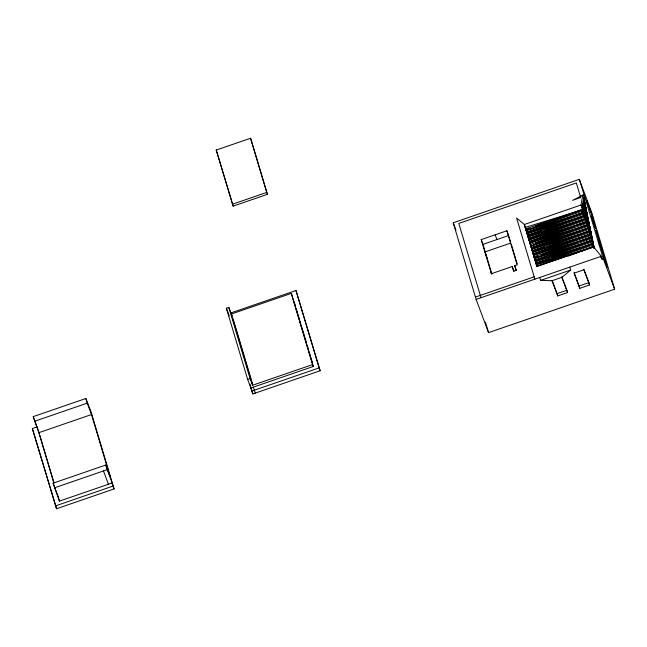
<?xml version="1.0" encoding="UTF-8"?>
<svg xmlns="http://www.w3.org/2000/svg" width="647" height="647" viewBox="0 0 647 647"><rect width="100%" height="100%" fill="white"/><g stroke="black" fill="none" stroke-linecap="round" stroke-linejoin="round"><path stroke-width="0.97" d="M527.976 232.03L583.707 212.839L583.788 198.095L582.721 195.248L572.587 200.327L580.699 197.529L576.34 182.939L458.804 223.417L481.02 297.701M577.035 214.933L583.707 212.839L582.996 210.938L583.788 198.095L585.009 197.675L579.316 179.348L453.215 222.786L476.119 299.391L488.55 332.631L614.65 289.193L591.746 212.596L579.316 179.348M582.543 209.11L581.006 204.994L582.721 195.248M539.663 277.506L540.73 280.353L552.061 280.725L561.855 277.353L570.735 270.017L569.675 267.162M562.008 217.238L568.543 214.739M572.271 213.316L582.535 209.385L583.788 198.095L594.164 247.72M569.465 217.837L583.457 212.483L526.779 232.006L528.421 236.996L526.181 230.704M568.527 221.646L584.378 215.58L583.788 198.095L582.065 207.841L593.517 246.297M572.247 223.668L585.309 218.67L583.788 198.095L594.1 248.076L583.788 198.095L583.918 214.028L584.629 215.928L584.378 215.58L527.709 235.096L528.753 238.371M569.441 228.197L574.107 226.41M576.906 225.342L586.231 221.767L583.788 198.095L593.639 246.531L580.577 251.529M568.503 232.006L571.301 230.93M575.029 229.507L587.161 224.865L583.788 198.095L584.848 217.125L585.551 219.026L585.309 218.67L528.631 238.193L529.683 241.468M572.231 234.028L588.083 227.962L583.788 198.095L585.77 220.223L586.481 222.123L586.231 221.767L529.561 241.291L530.605 244.558M575.021 236.406L589.013 231.052L583.788 198.095L587.169 224.582M575.013 239.859L589.935 234.149L590.185 234.497L583.788 198.095L592.709 243.434L574.989 250.219M572.207 244.388L576.873 242.601M580.602 241.169L590.865 237.247L591.107 237.595L584.5 239.875M577.795 245.698L591.787 240.336L592.037 240.692L536.306 259.884M583.707 212.839L526.318 230.453L582.535 209.385L525.857 228.909L526.909 232.184M577.965 218.031L583.675 216.227L527.248 233.551L583.457 212.483M584.597 219.317L528.17 236.648L584.378 215.58M580.812 224.072L585.535 222.447L529.092 239.746L585.309 218.67M535.457 243.11L587.403 225.213L530.022 242.835L586.231 221.767M581.669 230.405L586.425 228.909L530.944 245.933L587.161 224.865L530.483 244.388L531.535 247.655M554.309 243.442L588.309 231.731L531.874 249.03L588.083 227.962L531.405 247.477L532.457 250.753M531.729 249.273L533.508 254.02L589.239 234.829L532.796 252.12L589.013 231.052L532.335 250.575L534.309 256.94M589.935 234.149L533.726 255.217L533.257 253.673L589.935 234.149L583.788 198.095L587.622 226.41L588.333 228.31M535.352 260.49L535.821 261.76L534.648 258.315L590.865 237.247L583.788 198.095L589.021 230.769M536.452 263.992L535.57 261.404L591.787 240.336L583.788 198.095L591.107 237.595L584.443 239.689M592.798 247.219L536.5 264.502L592.709 243.434L536.039 262.957L537.083 266.224M568.341 256.01L593.639 246.531L588.94 223.086M216.252 150.064L250.526 138.256L251.238 140.148L267.437 194.318L233.155 206.126L216.252 150.064L233.155 206.126M232.443 204.226L266.726 192.418L250.526 138.256M251.926 390.837L247.672 379.441L226.377 308.255L228.828 307.406L232.022 315.954L231.1 312.857L295.986 290.511L320.192 370.739L252.856 393.934L251.788 391.079L250.866 387.99L313.302 366.477L291.304 293.39L231.319 314.054L252.605 385.24L312.59 364.584L291.304 293.39M580.27 196.09L583.942 194.828M581.006 204.994L524.329 224.509L516.605 218.023L534.883 279.148M513.985 271.287L512.214 266.54L491.397 273.713L481.198 239.608L506.908 230.753L510.669 242.132M528.939 228.286L526.1 229.264L524.329 224.509L536.824 266.297L593.501 246.774L600.764 255.605L602.066 259.229L603.287 258.8L585.009 197.675M535.546 226.005L547.831 221.775M557.277 218.524L582.777 209.741L525.396 227.364L526.569 230.809L524.79 226.062M491.874 274.102L482.977 244.356L508.688 235.5M526.318 230.453L582.996 210.938M527.248 233.551L583.918 214.028M528.898 235.128L541.175 230.898M545.898 229.273L560.067 224.388M570.46 220.813L580.852 217.23M528.17 236.648L584.848 217.125M484.611 252.055L510.41 243.167M529.092 239.746L585.77 220.223M553.42 233.51L529.804 241.638L528.033 236.891M556.25 232.532L574.204 226.353M530.022 242.835L586.7 223.32M53.887 482.969L38.852 432.673L33.199 416.636L85.849 398.503L90.96 411.549L114.098 488.93L56.556 508.744L32.35 428.524L37.065 426.899M530.944 245.933L587.622 226.41M532.602 247.51L586.441 228.965M531.874 249.03L588.544 229.507M34.59 421.278L87.232 403.146L85.849 398.503M533.524 250.599L543.917 247.025M532.796 252.12L589.474 232.605M590.396 235.694L533.726 255.217L591.107 237.595M590.865 237.247L534.187 256.762L534.648 258.315L592.037 240.692L583.788 198.095L592.959 243.79M537.269 256.139L534.43 257.118L532.659 252.37M541.992 254.514L558.046 248.982M564.661 246.709L576.938 242.479M534.648 258.315L591.326 238.792M512.214 266.54L513.597 271.182L516.047 270.341L514.656 265.699L517.107 264.858L506.908 230.753M586.295 245.884L592.005 244.089L535.57 261.404L535.109 259.859L591.787 240.336M535.57 261.404L592.248 241.889M38.852 432.673L91.494 414.541L87.232 403.146M537.228 262.981L549.505 258.751M552.344 257.773L570.29 251.594M575.013 249.968L589.182 245.092M536.5 264.502L593.178 244.978L588.713 222.317L594.1 248.076M536.961 266.046L593.639 246.531M599.211 245.156L600.432 244.736L598.305 239.042L604.136 257.118L600.432 244.736M475.424 297.07L534.196 276.827M476.119 299.391L600.998 256.374L600.764 255.605M247.672 379.441L250.114 378.592L228.828 307.406M540.73 280.353L570.735 270.017M251.788 391.079L319.125 367.892L295.986 290.511M566.845 290.236L567.54 292.557L557.746 295.93L557.051 293.609L566.845 290.236L561.839 276.843M588.883 282.65L589.579 284.963L579.785 288.344L579.089 286.023L588.883 282.65L583.869 269.241M105.744 465.047L112.101 482.986L59.459 501.118L53.103 483.18L105.744 465.047L110.006 476.443L91.494 414.541M54.485 487.822L107.135 469.69M55.488 505.897L113.031 486.075L112.101 482.986M579.841 220.821L584.605 219.325L528.882 238.549L527.103 233.802M579.817 224.218L585.527 222.422M580.739 227.315L587.403 225.213M582.591 233.502L588.301 231.707M583.513 236.6L589.231 234.804M585.365 242.787L592.037 240.692M588.05 248.723L592.806 247.227L537.212 266.402L535.433 261.655M600.618 256.98L602.066 259.229M593.048 245.027L593.606 246.264L593.178 244.978M603.287 258.8L614.65 289.193M593.501 246.774L594.027 248.197M589.579 284.963L583.893 269.775L574.099 273.147L579.785 288.344M574.075 272.613L579.089 286.023M561.855 277.353L567.54 292.557M552.045 280.216L557.051 293.609M552.061 280.725L557.746 295.93M525.251 227.607L526.795 231.723M525.72 229.151L526.779 232.006M527.564 235.346L528.631 238.193M528.494 238.444L530.734 244.736M529.416 241.533L530.483 244.388M529.885 243.086L531.422 247.194M530.346 244.631L531.883 248.747M530.807 246.175L532.586 250.923L532.117 249.378M532.198 250.818L533.735 254.934M533.12 253.915L535.126 259.576M534.05 257.013L535.109 259.859M534.511 258.557L536.282 263.305M534.972 260.102L536.039 262.957M535.894 263.2L536.889 266.176M514.656 265.699L516.435 270.446M495.157 234.796L496.936 239.544M481.198 239.608L482.977 244.356M485.331 253.422L487.11 258.169M490.936 272.161L491.526 273.746M453.215 222.786L455.973 230.17M266.726 192.418L267.437 194.318M319.125 367.892L320.192 370.739M312.59 364.584L313.302 366.477M226.377 308.255L229.256 315.946M250.114 378.592L252.605 385.24M255.306 393.085L253.309 387.141M113.031 486.075L114.098 488.93M103.463 470.951L108.429 484.247M33.199 416.636L37.841 429.042M53.103 483.18L57.365 494.575M32.35 428.524L56.556 508.744M511.235 244.024L517.188 263.919M485.396 322.093L488.55 332.631M294.231 301.987L295.097 304.874M296.245 308.724L297.11 311.611M297.968 314.499L299.124 318.34M299.982 321.227L300.847 324.115M301.421 326.039L306.314 342.392M307.179 345.28L308.037 348.167M309.193 352.017L310.05 354.896M310.916 357.783L312.064 361.633M233.09 318.801L252.653 384.221M249.912 384.1L252.856 393.934M38.173 429.932L53.992 482.84M57.446 494.381L59.459 501.118M588.633 205.746L590.703 211.812L588.633 205.746M586.643 200.416L588.721 206.514L586.643 200.416M590.816 211.585L592.895 217.675L590.816 211.585M593.606 221.913L591.479 216.211L595.685 228.876L593.606 221.913M596.615 231.974L595.903 230.073L599.85 242.803L596.615 231.974M605.285 260.749L603.877 256.98L607.371 267.712L605.285 260.749"/></g></svg>
